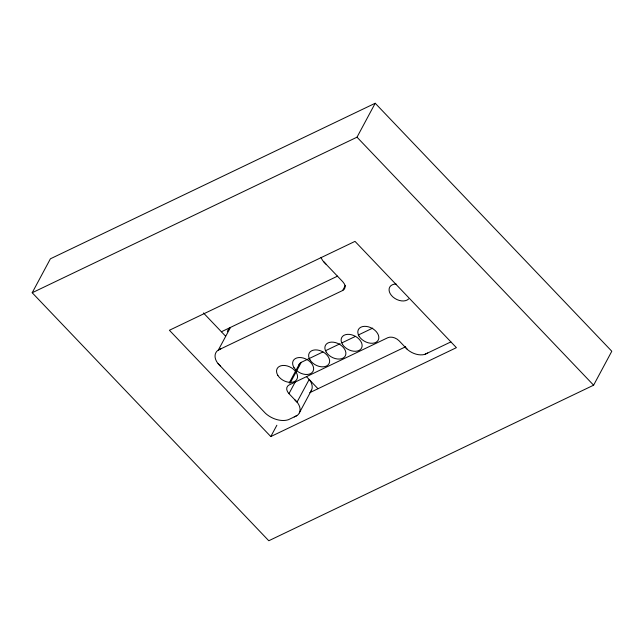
<?xml version="1.0" encoding="UTF-8"?>
<svg xmlns="http://www.w3.org/2000/svg" width="644" height="644" viewBox="0 0 644 644"><rect width="100%" height="100%" fill="white"/><g stroke="black" fill="none" stroke-linecap="round" stroke-linejoin="round"><path stroke-width="0.97" d="M32.2 292.746L50.393 258.808L375.211 103.249L611.8 351.254L593.607 385.192L268.789 540.751L32.2 292.746L357.009 137.18L375.211 103.249M289.204 382.995L299.468 363.852M290.066 383.22L301.263 362.339L322.974 351.938M227.372 331.724A15.359 10.28 28.2 0 1 229.908 327.78L230.48 327.41L218.348 350.038L342.672 290.492L345.466 285.276M310.633 391.592A15.359 10.28 28.2 0 0 309.724 380.161L309.168 379.485L297.037 402.106L288.963 393.645L295.499 381.457M270.794 436.56L456.403 347.663L355.005 241.379L169.404 330.267L270.794 436.56L276.864 425.249M299.355 412.885L311.487 390.264M427.664 353.025L424.46 354.466A15.359 10.28 28.2 0 1 407.918 349.942L404.802 346.77M221.391 331.765L337.561 276.131M325.687 350.642L340.161 343.703M341.972 342.841L355.536 336.345M358.249 335.041L372.723 328.11M309.732 392.687L405.615 346.77M296.779 415.71L288.464 419.687A19.433 13.001 28.2 0 1 265.594 413.432L218.091 363.635M425.153 354.224L450.872 341.908M220.868 348.831L217.777 350.4A15.359 10.28 28.2 0 0 217.535 362.958L220.53 366.195M294.26 416.909L297.351 415.34A15.359 10.28 28.2 0 0 297.592 402.782L294.598 399.546M325.936 264.096L322.942 260.868A15.359 10.28 28.2 0 1 321.05 257.342M357.009 137.18L593.607 385.192M323.497 261.536L342.833 281.814A8.638 5.78 28.2 0 1 342.672 290.492M407.241 349.33L399.167 340.861A8.638 5.78 28.2 0 0 387.736 337.738L289.132 384.959A8.638 5.78 28.2 0 0 288.963 393.645M306.48 376.659L317.991 388.735M203.464 312.968L225.464 336.031M408.594 298.977A11.23 7.511 28.2 0 1 391.423 295.419A11.23 7.511 28.2 0 1 396.124 284.012M298.808 366.034A8.638 5.78 28.2 0 1 301.263 362.339M277.87 375.412A11.23 7.511 28.2 0 0 296.071 380.395A11.23 7.511 28.2 0 0 287.2 365.929A11.23 7.511 28.2 0 0 277.87 375.412M309.965 359.875A11.23 7.511 28.2 0 0 328.166 364.85A11.23 7.511 28.2 0 0 319.295 350.392A11.23 7.511 28.2 0 0 309.965 359.875M293.954 367.515A11.23 7.511 28.2 0 0 312.163 372.49A11.23 7.511 28.2 0 0 303.292 358.032A11.23 7.511 28.2 0 0 293.954 367.515M326.202 352.091A11.23 7.511 28.2 0 0 344.411 357.074A11.23 7.511 28.2 0 0 335.54 342.608A11.23 7.511 28.2 0 0 326.202 352.091M342.447 344.315A11.23 7.511 28.2 0 0 360.648 349.298A11.23 7.511 28.2 0 0 351.777 334.832A11.23 7.511 28.2 0 0 342.447 344.315M359.151 336.313A11.23 7.511 28.2 0 0 377.352 341.296A11.23 7.511 28.2 0 0 368.481 326.83A11.23 7.511 28.2 0 0 359.151 336.313"/></g></svg>
